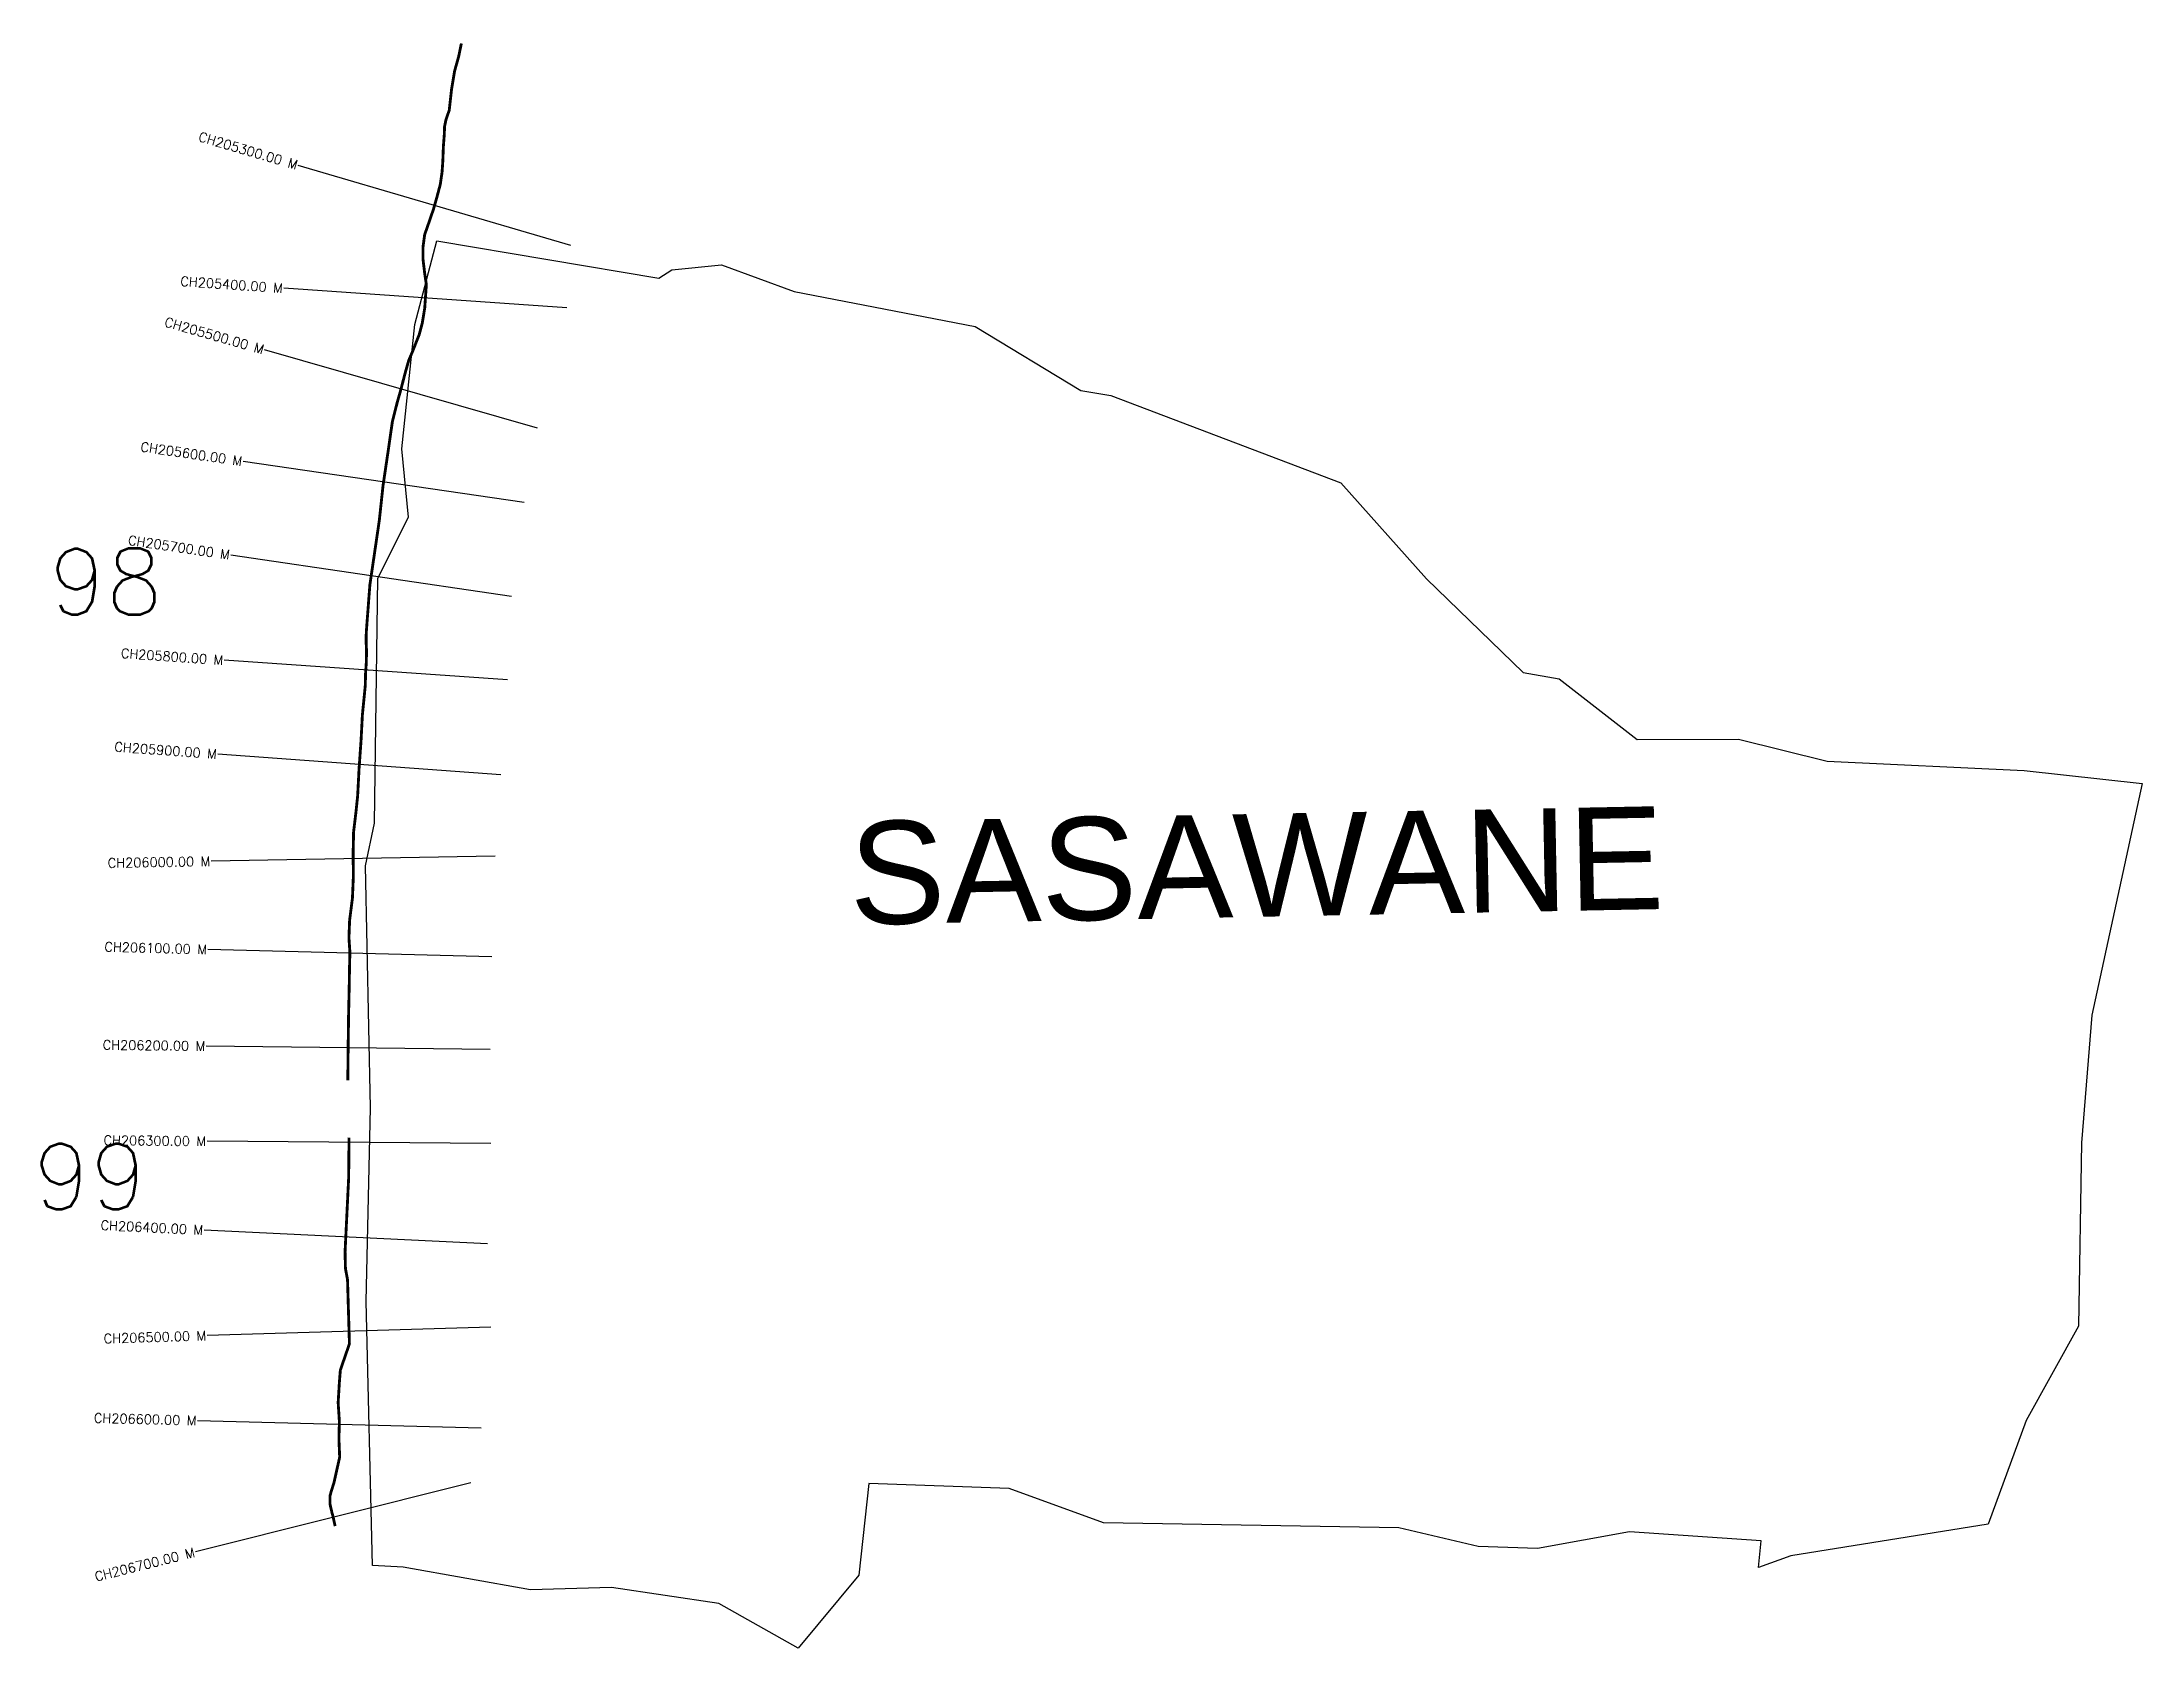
# Model space of a CAD drawing. Header units: metres. Extents: x 274522 to 276741, y 2077873 to 2079570.
import ezdxf
from ezdxf.enums import TextEntityAlignment as Align

# ---------------------------------------------------------------- set-up
doc = ezdxf.new("R2010")
doc.units = ezdxf.units.M
doc.header["$MEASUREMENT"] = 0
for name, color, linetype in [('CS', 134, 'Continuous'), ('CSMark', 6, 'Continuous'), ('NATURALLY PROTECTED', 3, 'Continuous'), ('village', 3, 'Continuous'), ('VILLAGE NAME', 250, 'Continuous')]:
    doc.layers.add(name, color=color, linetype=linetype)
doc.styles.get("Standard").update_dxf_attribs({"font": 'simplex.shx'})

msp = doc.modelspace()

# ---------------------------------------------------------------- linework, layer by layer
at = {"color": 6, "flags": 128}
msp.add_lwpolyline([(275173.5, 2079320.7), (275187.1, 2079329.6)], dxfattribs=at)
at = {"layer": 'CS'}
for p, q in [((275080.3, 2079355.4), (274792.4, 2079439.9)), ((275076.3, 2079289.4), (274777, 2079310.2)), ((275045.2, 2079162.4), (274756.7, 2079244.9)), ((275031, 2079083.9), (274734.1, 2079127.2)), ((275017.8, 2078984.6), (274721, 2079028.2)), ((275013.4, 2078896.4), (274714.1, 2078917.1)), ((275006.5, 2078796.1), (274707.3, 2078817.9)), ((275000.3, 2078709.9), (274700.4, 2078704.7)), ((274996.8, 2078603.6), (274696.9, 2078611.5)), ((274995.1, 2078505.7), (274695.1, 2078509.4)), ((274996, 2078406.3), (274696, 2078408.9)), ((274992.4, 2078300.4), (274692.8, 2078314.9)), ((274996, 2078212.3), (274696.1, 2078203.5)), ((274985.7, 2078105.7), (274685.8, 2078113.6)), ((274974.7, 2078047.8), (274683.7, 2077975))]:
    msp.add_line(p, q, dxfattribs=at)
at = {"layer": 'NATURALLY PROTECTED', "const_width": 3, "flags": 128}
for points in [[(274964.7, 2079568.8), (274961.8, 2079554.8), (274957.6, 2079539.8), (274954.3, 2079520.1), (274951.9, 2079498.3), (274948.4, 2079488.1), (274946.9, 2079480.8), (274946.7, 2079473.2), (274945.7, 2079460.3), (274945.1, 2079444.5), (274944.3, 2079432.7), (274942.4, 2079419.8), (274938.7, 2079405.8), (274935.3, 2079393.9), (274931.3, 2079382.2), (274925.9, 2079366.7), (274924.1, 2079353.2), (274924.1, 2079341.3), (274926, 2079325.3), (274927.7, 2079314.1), (274926.9, 2079302.5), (274926, 2079289.3), (274923.4, 2079273.4), (274920.2, 2079261.3), (274913.3, 2079243.8), (274909, 2079233.7), (274904.7, 2079218.4), (274901.3, 2079205), (274897.1, 2079190.2), (274891.8, 2079169.2), (274887.9, 2079142), (274881.9, 2079101.4), (274878, 2079064.9), (274868, 2078996.6), (274864.2, 2078946.4), (274864.2, 2078946.4), (274864.1, 2078935.3), (274864.1, 2078935.3), (274864.1, 2078935.3), (274864.5, 2078926.6), (274864.2, 2078913.9), (274863.4, 2078902.2), (274863.2, 2078890.7), (274862, 2078878.5), (274860.1, 2078859.3), (274858.7, 2078832.4), (274856.6, 2078802.7), (274855.1, 2078773.8), (274853.3, 2078756.6), (274850.8, 2078735.6), (274850.3, 2078711.4), (274850.6, 2078689.6), (274849.6, 2078665.8), (274846.6, 2078642.3), (274845.9, 2078623.7), (274846.9, 2078608.7), (274846.5, 2078592.1), (274846.2, 2078573), (274845.5, 2078541.5), (274845, 2078503.7), (274844.7, 2078473.3)], [(274846, 2078412.8), (274845.6, 2078370.3), (274841.8, 2078292.1), (274842.2, 2078274.3), (274844.4, 2078262.6), (274846.4, 2078194.8), (274836.8, 2078167), (274835.7, 2078152.8), (274834.5, 2078132.7), (274835.8, 2078112.4), (274835.3, 2078094.5), (274836.1, 2078075.1), (274830.1, 2078048.2), (274827.2, 2078039), (274825.8, 2078033.8), (274825.8, 2078025.7), (274827.8, 2078017.1), (274829.3, 2078011.3), (274831.3, 2078002.2)]]:
    msp.add_lwpolyline(points, dxfattribs=at)
at = {"layer": 'village', "color": 6}
for points in [[(276338.2, 2077986.7, 0), (276199.1, 2077996.3, 0), (276101.9, 2077978.5, 0), (276039, 2077980.6, 0), (275955.4, 2078000.4, 0), (275643.2, 2078005.8, 0), (275543.7, 2078041.8, 0), (275395.3, 2078047.2, 0), (275384.8, 2077950.4, 0), (275320.5, 2077873.4, 0), (275236.7, 2077920.5, 0), (275123.3, 2077937.4, 0), (275037.8, 2077934.9, 0), (274903.1, 2077958.7, 0), (274870.8, 2077960.6, 0), (274864.2, 2078239.7, 0), (274868.5, 2078444.1, 0), (274863.3, 2078699.9, 0), (274872.8, 2078745, 0), (274876.5, 2079003.7, 0), (274908.9, 2079068.1, 0), (274901.8, 2079140.5, 0), (274915.5, 2079271.8, 0), (274938.6, 2079360.1, 0), (275173.5, 2079320.7, 0)], [(275187.1, 2079329.6, 0), (275239.7, 2079334.9, 0), (275316.4, 2079306.6, 0), (275507.7, 2079269.7, 0), (275619.4, 2079202.2, 0), (275650.9, 2079196.7, 0), (275893.9, 2079104.5, 0), (275984.6, 2079003.2, 0), (276086.7, 2078904.3, 0), (276124.6, 2078897.4, 0), (276207.2, 2078833.3, 0), (276314.3, 2078833.7, 0), (276408, 2078810.4, 0), (276616.2, 2078800.6, 0), (276740.7, 2078786.7, 0), (276687.8, 2078542.1, 0), (276676.7, 2078407.1, 0), (276673.4, 2078213.4, 0), (276618.1, 2078113.9, 0), (276578.1, 2078004.4, 0), (276369.6, 2077970.8, 0), (276335.5, 2077958.3, 0), (276338.2, 2077986.7, 0)]]:
    msp.add_polyline3d(points, dxfattribs=at)

# ---------------------------------------------------------------- texts
at = {"char_height": 70, "attachment_point": 1}
for s, insert in [('98', (274529.1, 2079035.1)), ('99', (274512.5, 2078406.6))]:
    msp.add_mtext_dynamic_manual_height_columns(s, width=95.172, gutter_width=1, heights=[0], dxfattribs=dict(at, insert=insert))
at = {"layer": 'CSMark'}
for s, rotation, p in [('CH205300.00 M', 343.6461, (274791.5, 2079440.2)), ('CH205400.00 M', 356.0332, (274776, 2079310.2)), ('CH205500.00 M', 344.0383, (274755.8, 2079245.2)), ('CH205600.00 M', 351.7167, (274733.1, 2079127.3)), ('CH205700.00 M', 351.6449, (274720, 2079028.4)), ('CH205800.00 M', 356.0469, (274713.1, 2078917.1)), ('CH205900.00 M', 355.8385, (274706.3, 2078817.9)), ('CH206000.00 M', 0.9902, (274699.4, 2078704.7)), ('CH206100.00 M', 358.502, (274695.9, 2078611.5)), ('CH206200.00 M', 359.2907, (274694.1, 2078509.4)), ('CH206300.00 M', 359.496, (274695, 2078408.9)), ('CH206400.00 M', 357.2205, (274691.8, 2078315)), ('CH206500.00 M', 1.6743, (274695.1, 2078203.5)), ('CH206600.00 M', 358.4881, (274684.8, 2078113.7)), ('CH206700.00 M', 14.0411, (274682.7, 2077974.8))]:
    msp.add_text(s, height=10, rotation=rotation, dxfattribs=at).set_placement(p, align=Align.MIDDLE_RIGHT)
at = {"layer": 'VILLAGE NAME', "insert": (275373.5, 2078746.4), "char_height": 108.748, "attachment_point": 1, "rotation": 1.1028}
msp.add_mtext_dynamic_manual_height_columns('{\\fArial|b0|i0|c0|p34;SASAWANE}', width=726.929, gutter_width=543.7, heights=[0], dxfattribs=at)

doc.saveas('drawing.dxf')
